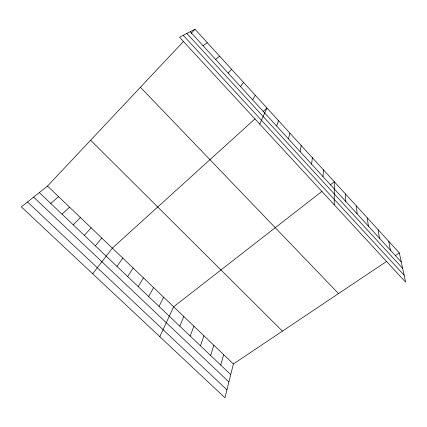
<?xml version="1.0" encoding="UTF-8"?>
<svg xmlns="http://www.w3.org/2000/svg" width="427" height="427" viewBox="0 0 427 427"><rect width="100%" height="100%" fill="white"/><g stroke="black" fill="none" stroke-linecap="round" stroke-linejoin="round"><path stroke-width="0.64" d="M334.224 204.795L334.314 181.753L330.194 184.96M323.015 176.607L323.394 169.797M311.619 164.176L312.351 157.712M300.09 151.601L301.19 145.495M386.6 261.409L233.393 363.964L224.938 397.756L21.35 206.898L47.509 186.065L183.535 41.43M288.438 138.882L289.912 133.144M220.738 365.08L223.663 354.65M210.644 355.483L213.842 345.251M200.455 345.795L203.93 335.766M276.648 126.018L278.505 120.66M190.17 336.012L193.927 326.191M179.783 326.137L183.829 316.53M259.723 124.092L266.971 108.031L263.144 111.5M159.815 336.706L173.64 306.778L321.947 191.371M159.031 306.405L163.653 297.224M148.66 296.541L153.581 287.579M252.661 99.849L255.309 95.269M138.193 286.586L143.413 277.849M127.625 276.541L133.155 268.028M116.955 266.395L122.795 258.116M240.465 86.537L243.518 82.358M92.696 273.782L112.344 248.114L255.015 118.861M95.312 245.813L101.791 238.015M84.332 235.373L91.138 227.821M228.119 73.07L231.594 69.307M191.029 33.461L194.995 29.244L399.309 252.901L405.65 282.172L179.527 37.224L194.995 29.244M73.247 224.832L80.388 217.53M62.048 214.189L69.532 207.143M50.744 203.439L58.574 196.655M215.635 59.444L219.531 56.102M203.001 45.662L207.335 42.753M395.439 255.49L399.309 252.901M27.52 201.987L226.924 389.83M33.626 197.119L228.893 381.957M39.327 192.582L230.735 374.586M47.509 186.065L233.393 363.964M90.631 140.216L282.428 331.138M140.435 87.263L338.52 293.595M183.226 35.318L404.145 275.228M186.855 33.445L402.661 268.38M190.218 31.71L401.284 262.013M388.767 241.362L390.427 250.163M378.114 229.699L379.448 238.186M367.343 217.903L368.346 226.075M356.454 205.985L357.121 213.826M345.443 193.933L345.769 201.437"/></g></svg>
